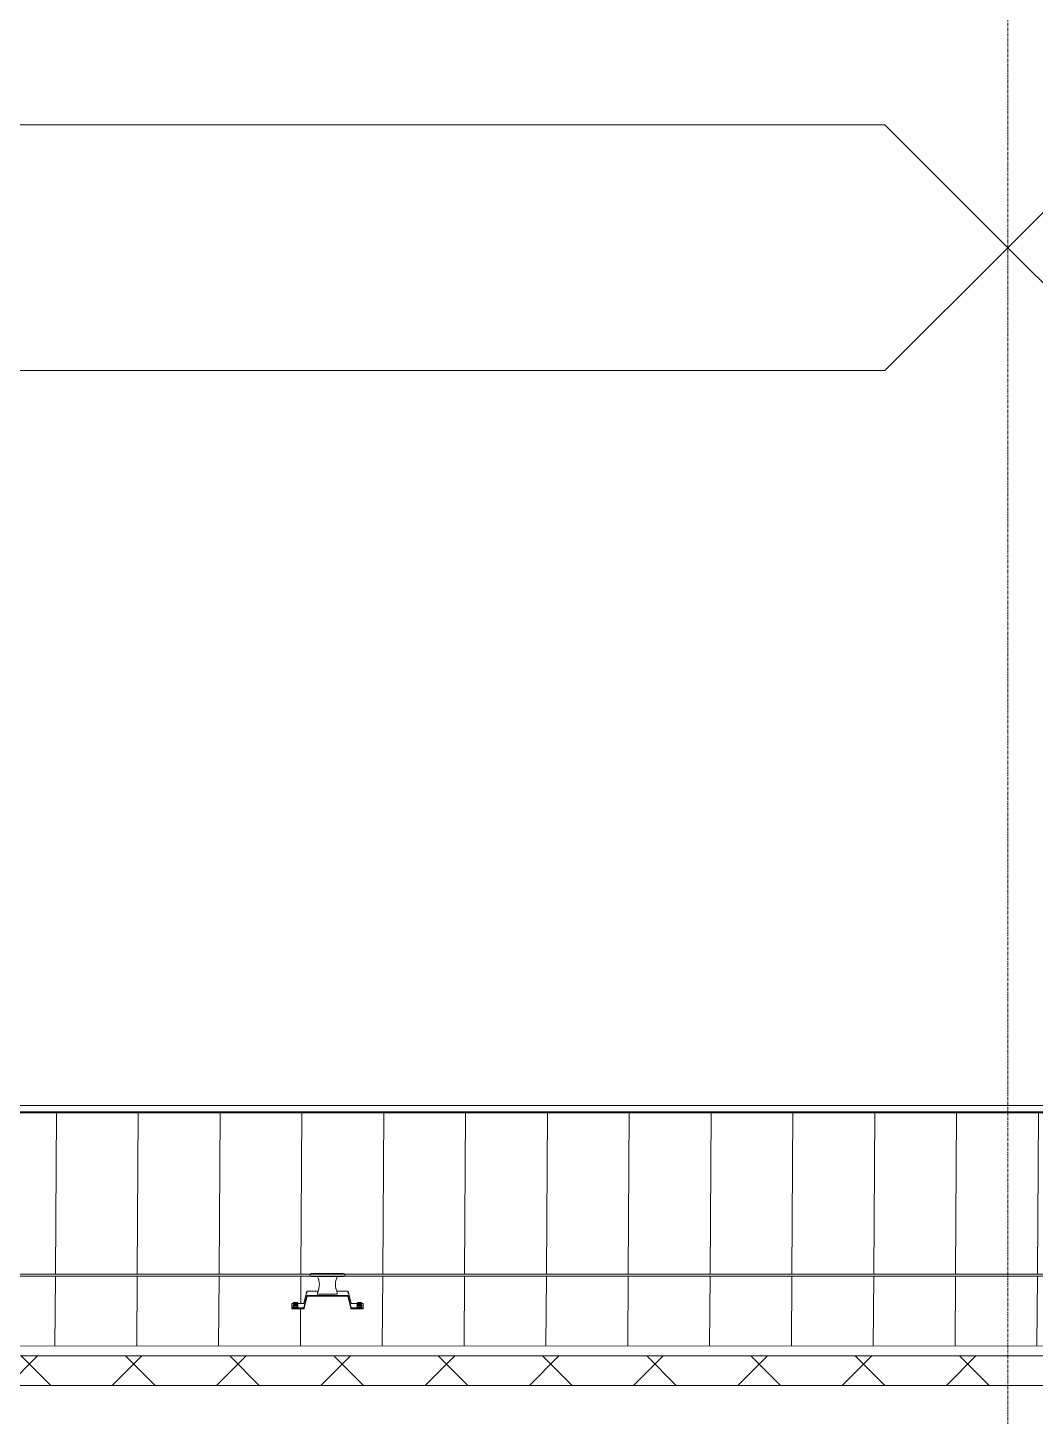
# Model space of a CAD drawing. Header units: millimetres. Extents: x 900982 to 1200730, y -305 to 27743.
# Drawn here: x 956736 to 960836, y 16446 to 22095 of the extents above; entities that cross this region are included whole.
import ezdxf

# ---------------------------------------------------------------- set-up
doc = ezdxf.new("R2010")
doc.units = ezdxf.units.MM
doc.linetypes.add('Grid Line', pattern=[21, 12, -3, 3, -3])
for name, color, linetype, lineweight in [('A-DETL-GENF', 92, 'Continuous', 5), ('A-ROOF', 132, 'Continuous', 5), ('A-ROOF-PATT', 132, 'Continuous', 15), ('Q-SPCQ', 91, 'Continuous', 5), ('S-GRID', 1, 'Continuous', 5)]:
    doc.layers.add(name, color=color, linetype=linetype, lineweight=lineweight)

# ---------------------------------------------------------------- blocks, each defined once
blk = doc.blocks.new('Static Line_Sayfa_Metal Deck_Pan Mount - Up to 15 _ pitch - Max 2 Users-1845519-SECTION - GRIDS 2A')
at = {"layer": 'Q-SPCQ'}
for p, q in [((1010152.4, 17024.9), (917357.6, 17024.9)), ((917357.6, 17016.9), (1010152.4, 17016.9)), ((957889.7, 17027.2), (957885.4, 17026.2)), ((957885.4, 17015.7), (957889.7, 17014.7)), ((958018.8, 17027.4), (957892, 17027.4)), ((957892, 17014.4), (958018.8, 17014.4)), ((957915.4, 17014.5), (957915.4, 17016.4)), ((957915.4, 17013.3), (957915.4, 17014.5)), ((957995.4, 17014.5), (957915.4, 17014.5)), ((957915.4, 17013.6), (957915.4, 17013.3)), ((957995.4, 17016.4), (957995.4, 17014.5)), ((957995.4, 17014.5), (957995.4, 17013.3)), ((957995.4, 17013.3), (957995.4, 17013.6)), ((958025.4, 17026.2), (958021.1, 17027.2)), ((958021.1, 17014.7), (958025.4, 17015.7)), ((957859.2, 16905.9), (957871.7, 16954.2)), ((957872.6, 16949.8), (957871.6, 16946)), ((957872.6, 16954.9), (957917.1, 16954.9)), ((957915.4, 16951.6), (957915.4, 16951.8)), ((957915.4, 16951.8), (957915.4, 16949.8)), ((957915.4, 16949.6), (957915.4, 16951.6)), ((957993.7, 16954.9), (958038.4, 16954.9)), ((957995.4, 16949.8), (957995.4, 16951.8)), ((957995.4, 16951.8), (957995.4, 16951.6)), ((957995.4, 16951.6), (957995.4, 16949.6)), ((958039.3, 16946.4), (958038.4, 16950.1)), ((958039.4, 16954.2), (958051.9, 16905.9)), ((957810.4, 16888.6), (957810.5, 16904.3)), ((957820.8, 16897.5), (957816.3, 16896.9)), ((957816.4, 16894.2), (957816.4, 16892.9)), ((957816.4, 16890.3), (957816.4, 16888.9)), ((957816.5, 16905.2), (957816.5, 16903.9)), ((957816.5, 16901.2), (957816.5, 16899.9)), ((957825.5, 16902.3), (957820.6, 16902.1)), ((957820.6, 16902.1), (957820.6, 16901.6)), ((957820.6, 16902.1), (957820.6, 16897.5)), ((957820.6, 16901.6), (957825.5, 16901.3)), ((957820.6, 16901.6), (957820.6, 16897)), ((957820.6, 16896.7), (957825.5, 16896.9)), ((957825.5, 16895.9), (957820.6, 16896.2)), ((957825.5, 16905.1), (957831.5, 16905.1)), ((957830.3, 16902.1), (957825.5, 16902.3)), ((957825.5, 16902.3), (957825.5, 16897.7)), ((957825.5, 16901.3), (957830.3, 16901.6)), ((957825.5, 16896.8), (957825.5, 16901.3)), ((957825.5, 16896.9), (957830.3, 16896.7)), ((957830.3, 16896.2), (957825.5, 16895.9)), ((957834.6, 16896.9), (957830.1, 16897.5)), ((957830.3, 16901.6), (957830.3, 16902.1)), ((957830.3, 16902.1), (957830.3, 16897.5)), ((957830.3, 16901.6), (957830.3, 16897)), ((957833.3, 16905.1), (957858.2, 16905.1)), ((957834.4, 16892.9), (957834.4, 16894.2)), ((957834.4, 16888.9), (957834.4, 16890.3)), ((957834.5, 16903.9), (957834.5, 16905.2)), ((957834.5, 16899.9), (957834.5, 16901.2)), ((957871.5, 16936.8), (957859.1, 16888.4)), ((957860.6, 16886.5), (957873.1, 16934.8)), ((958038.3, 16937.5), (957872.5, 16937.5)), ((957874.1, 16935.5), (958036.8, 16935.5)), ((957915.4, 16943.2), (957995.4, 16943.2)), ((958037.7, 16934.8), (958050.2, 16886.5)), ((958051.8, 16888.4), (958039.3, 16936.8)), ((958052.8, 16905.1), (958077.7, 16905.1)), ((958080.8, 16897.5), (958076.3, 16896.9)), ((958076.4, 16894.2), (958076.4, 16892.9)), ((958076.4, 16890.3), (958076.4, 16888.9)), ((958076.5, 16905.2), (958076.5, 16903.9)), ((958076.5, 16901.2), (958076.5, 16899.9)), ((958079.6, 16905.1), (958085.5, 16905.1)), ((958085.5, 16902.3), (958080.6, 16902.1)), ((958080.6, 16902.1), (958080.6, 16901.6)), ((958080.6, 16902.1), (958080.6, 16897.5)), ((958080.6, 16901.6), (958085.5, 16901.3)), ((958080.6, 16901.6), (958080.6, 16897)), ((958085.5, 16896.9), (958080.6, 16896.7)), ((958090.3, 16902.1), (958085.5, 16902.3)), ((958085.5, 16902.3), (958085.5, 16897.7)), ((958085.5, 16901.3), (958090.3, 16901.6)), ((958085.5, 16896.8), (958085.5, 16901.3)), ((958090.3, 16896.7), (958085.5, 16896.9)), ((958085.5, 16895.9), (958090.3, 16896.2)), ((958094.6, 16896.9), (958090.1, 16897.5)), ((958090.3, 16901.6), (958090.3, 16902.1)), ((958090.3, 16902.1), (958090.3, 16897.5)), ((958090.3, 16901.6), (958090.3, 16897)), ((958094.4, 16892.9), (958094.4, 16894.2)), ((958094.4, 16888.9), (958094.4, 16890.3)), ((958094.5, 16903.9), (958094.5, 16905.2)), ((958094.5, 16899.9), (958094.5, 16901.2)), ((958100.4, 16888.6), (958100.5, 16904.3)), ((958100.5, 16903.1), (958100.5, 16900.1)), ((957810.4, 16888.6), (957810.4, 16886.6)), ((957810.4, 16885.7), (957810.4, 16888.6)), ((957860.4, 16885.7), (957810.4, 16885.7)), ((957810.4, 16885.7), (957810.4, 16882.7)), ((957810.4, 16882.7), (957860.4, 16882.7)), ((957858.1, 16887.7), (957820.4, 16887.7)), ((957820.4, 16885.7), (957859.6, 16885.7)), ((957860.4, 16882.7), (957860.4, 16885.7)), ((958050.4, 16885.7), (958050.4, 16882.7)), ((958100.4, 16885.7), (958050.4, 16885.7)), ((958050.4, 16882.7), (958100.4, 16882.7)), ((958051.2, 16885.7), (958090.4, 16885.7)), ((958090.4, 16887.7), (958052.7, 16887.7)), ((958100.4, 16885.7), (958100.4, 16888.6)), ((958100.4, 16882.7), (958100.4, 16885.7))]:
    blk.add_line(p, q, dxfattribs=at)
at = {"layer": 'Q-SPCQ', "flags": 128}
for points in [[(957889.7, 17027.2), (957890.1, 17027.3), (957890.5, 17027.3), (957890.9, 17027.4), (957891.3, 17027.4), (957891.7, 17027.4), (957892, 17027.4)], [(957892, 17014.4), (957891.6, 17014.4), (957891.2, 17014.5), (957890.8, 17014.5), (957890.4, 17014.6), (957890, 17014.6), (957889.7, 17014.7)], [(958018.8, 17027.4), (958019.2, 17027.4), (958019.6, 17027.4), (958020, 17027.4), (958020.4, 17027.3), (958020.8, 17027.2), (958021.1, 17027.2)], [(958021.1, 17014.7), (958020.8, 17014.6), (958020.4, 17014.6), (958020, 17014.5), (958019.6, 17014.5), (958019.2, 17014.4), (958018.8, 17014.4)], [(957816.4, 16894.2), (957816.8, 16895.9), (957817.5, 16897), (957818.1, 16897.5), (957818.6, 16897.8), (957819, 16898), (957819.2, 16898.1), (957819.5, 16898.2), (957819.7, 16898.2), (957819.9, 16898.3), (957820, 16898.3), (957820.2, 16898.4), (957820.4, 16898.4), (957820.5, 16898.4), (957820.7, 16898.4), (957820.8, 16898.5), (957821, 16898.5), (957821.1, 16898.5), (957821.3, 16898.5), (957821.5, 16898.5), (957821.6, 16898.5), (957821.8, 16898.6), (957822, 16898.6), (957822.2, 16898.6), (957822.3, 16898.6), (957822.5, 16898.6), (957822.7, 16898.6), (957822.9, 16898.6), (957823.1, 16898.6), (957823.3, 16898.6), (957823.5, 16898.6), (957823.7, 16898.7), (957823.9, 16898.7), (957824.1, 16898.7), (957824.3, 16898.7), (957824.5, 16898.7), (957824.7, 16898.7), (957825, 16898.7), (957825.2, 16898.7), (957825.4, 16898.7), (957825.4, 16898.7)], [(957816.4, 16890.3), (957816.8, 16891.9), (957817.5, 16893), (957818.1, 16893.6), (957818.6, 16893.8), (957818.9, 16894), (957819.2, 16894.1), (957819.5, 16894.2), (957819.7, 16894.3), (957819.8, 16894.3), (957820, 16894.3), (957820.2, 16894.4), (957820.3, 16894.4), (957820.5, 16894.4), (957820.6, 16894.5), (957820.8, 16894.5), (957820.9, 16894.5), (957821.1, 16894.5), (957821.3, 16894.5), (957821.4, 16894.5), (957821.6, 16894.6), (957821.8, 16894.6), (957821.9, 16894.6), (957822.1, 16894.6), (957822.3, 16894.6), (957822.5, 16894.6), (957822.7, 16894.6), (957822.9, 16894.6), (957823.1, 16894.6), (957823.3, 16894.7), (957823.5, 16894.7), (957823.7, 16894.7), (957823.9, 16894.7), (957824.1, 16894.7), (957824.3, 16894.7), (957824.5, 16894.7), (957824.7, 16894.7), (957824.9, 16894.7), (957825.1, 16894.7), (957825.4, 16894.7), (957825.4, 16894.7)], [(957816.5, 16905.2), (957816.9, 16906.9), (957817.6, 16907.9), (957818.2, 16908.5), (957818.7, 16908.8), (957819, 16909), (957819.3, 16909.1), (957819.6, 16909.2), (957819.8, 16909.2), (957819.9, 16909.3), (957820.1, 16909.3), (957820.3, 16909.3), (957820.4, 16909.3), (957820.6, 16909.4), (957820.7, 16909.4), (957820.9, 16909.4), (957821, 16909.4), (957821.2, 16909.5), (957821.4, 16909.5), (957821.5, 16909.5), (957821.7, 16909.5), (957821.9, 16909.5), (957822, 16909.5), (957822.2, 16909.5), (957822.4, 16909.6), (957822.6, 16909.6), (957822.8, 16909.6), (957823, 16909.6), (957823.2, 16909.6), (957823.4, 16909.6), (957823.6, 16909.6), (957823.8, 16909.6), (957824, 16909.6), (957824.2, 16909.6), (957824.4, 16909.6), (957824.6, 16909.6), (957824.8, 16909.6), (957825, 16909.6), (957825.2, 16909.6), (957825.5, 16909.6), (957825.5, 16909.6)], [(957816.5, 16901.2), (957816.9, 16902.9), (957817.6, 16904), (957818.2, 16904.5), (957818.7, 16904.8), (957819, 16905), (957819.3, 16905.1), (957819.5, 16905.2), (957819.7, 16905.2), (957819.9, 16905.3), (957820.1, 16905.3), (957820.2, 16905.3), (957820.4, 16905.4), (957820.6, 16905.4), (957820.7, 16905.4), (957820.9, 16905.4), (957821, 16905.4), (957821.2, 16905.5), (957821.3, 16905.5), (957821.5, 16905.5), (957821.7, 16905.5), (957821.8, 16905.5), (957822, 16905.5), (957822.2, 16905.6), (957822.4, 16905.6), (957822.6, 16905.6), (957822.8, 16905.6), (957822.9, 16905.6), (957823.1, 16905.6), (957823.3, 16905.6), (957823.5, 16905.6), (957823.7, 16905.6), (957824, 16905.6), (957824.2, 16905.6), (957824.4, 16905.6), (957824.6, 16905.6), (957824.8, 16905.6), (957825, 16905.7), (957825.2, 16905.7), (957825.4, 16905.7), (957825.5, 16905.7)], [(957834.4, 16894.2), (957834.1, 16895.9), (957833.4, 16897), (957832.7, 16897.5), (957832.3, 16897.8), (957831.9, 16898), (957831.6, 16898.1), (957831.4, 16898.2), (957831.2, 16898.2), (957831, 16898.3), (957830.9, 16898.3), (957830.7, 16898.4), (957830.5, 16898.4), (957830.4, 16898.4), (957830.2, 16898.4), (957830.1, 16898.5), (957829.9, 16898.5), (957829.8, 16898.5), (957829.6, 16898.5), (957829.4, 16898.5), (957829.3, 16898.5), (957829.1, 16898.6), (957828.9, 16898.6), (957828.7, 16898.6), (957828.6, 16898.6), (957828.4, 16898.6), (957828.2, 16898.6), (957828, 16898.6), (957827.8, 16898.6), (957827.6, 16898.6), (957827.4, 16898.6), (957827.2, 16898.7), (957827, 16898.7), (957826.8, 16898.7), (957826.6, 16898.7), (957826.4, 16898.7), (957826.1, 16898.7), (957825.9, 16898.7), (957825.7, 16898.7), (957825.5, 16898.7), (957825.4, 16898.7)], [(957834.4, 16890.3), (957834, 16891.9), (957833.3, 16893), (957832.7, 16893.6), (957832.3, 16893.8), (957831.9, 16894), (957831.6, 16894.1), (957831.4, 16894.2), (957831.2, 16894.3), (957831, 16894.3), (957830.8, 16894.3), (957830.7, 16894.4), (957830.5, 16894.4), (957830.4, 16894.4), (957830.2, 16894.5), (957830, 16894.5), (957829.9, 16894.5), (957829.7, 16894.5), (957829.6, 16894.5), (957829.4, 16894.5), (957829.2, 16894.6), (957829.1, 16894.6), (957828.9, 16894.6), (957828.7, 16894.6), (957828.5, 16894.6), (957828.3, 16894.6), (957828.2, 16894.6), (957828, 16894.6), (957827.8, 16894.6), (957827.6, 16894.7), (957827.4, 16894.7), (957827.2, 16894.7), (957827, 16894.7), (957826.7, 16894.7), (957826.5, 16894.7), (957826.3, 16894.7), (957826.1, 16894.7), (957825.9, 16894.7), (957825.7, 16894.7), (957825.5, 16894.7), (957825.4, 16894.7)], [(957834.5, 16905.2), (957834.1, 16906.9), (957833.4, 16907.9), (957832.8, 16908.5), (957832.3, 16908.8), (957832, 16909), (957831.7, 16909.1), (957831.5, 16909.2), (957831.3, 16909.2), (957831.1, 16909.3), (957830.9, 16909.3), (957830.8, 16909.3), (957830.6, 16909.3), (957830.4, 16909.4), (957830.3, 16909.4), (957830.1, 16909.4), (957830, 16909.4), (957829.8, 16909.5), (957829.7, 16909.5), (957829.5, 16909.5), (957829.3, 16909.5), (957829.2, 16909.5), (957829, 16909.5), (957828.8, 16909.5), (957828.6, 16909.6), (957828.4, 16909.6), (957828.2, 16909.6), (957828.1, 16909.6), (957827.9, 16909.6), (957827.7, 16909.6), (957827.5, 16909.6), (957827.3, 16909.6), (957827, 16909.6), (957826.8, 16909.6), (957826.6, 16909.6), (957826.4, 16909.6), (957826.2, 16909.6), (957826, 16909.6), (957825.8, 16909.6), (957825.6, 16909.6), (957825.5, 16909.6)], [(957834.5, 16901.2), (957834.1, 16902.9), (957833.4, 16904), (957832.8, 16904.5), (957832.3, 16904.8), (957832, 16905), (957831.7, 16905.1), (957831.4, 16905.2), (957831.2, 16905.2), (957831.1, 16905.3), (957830.9, 16905.3), (957830.7, 16905.3), (957830.6, 16905.4), (957830.4, 16905.4), (957830.3, 16905.4), (957830.1, 16905.4), (957830, 16905.4), (957829.8, 16905.5), (957829.6, 16905.5), (957829.5, 16905.5), (957829.3, 16905.5), (957829.1, 16905.5), (957829, 16905.5), (957828.8, 16905.6), (957828.6, 16905.6), (957828.4, 16905.6), (957828.2, 16905.6), (957828, 16905.6), (957827.8, 16905.6), (957827.6, 16905.6), (957827.4, 16905.6), (957827.2, 16905.6), (957827, 16905.6), (957826.8, 16905.6), (957826.6, 16905.6), (957826.4, 16905.6), (957826.2, 16905.6), (957826, 16905.7), (957825.8, 16905.7), (957825.5, 16905.7), (957825.5, 16905.7)], [(958076.4, 16894.2), (958076.8, 16895.9), (958077.5, 16897), (958078.1, 16897.5), (958078.6, 16897.8), (958079, 16898), (958079.2, 16898.1), (958079.5, 16898.2), (958079.7, 16898.2), (958079.9, 16898.3), (958080, 16898.3), (958080.2, 16898.4), (958080.4, 16898.4), (958080.5, 16898.4), (958080.7, 16898.4), (958080.8, 16898.5), (958081, 16898.5), (958081.1, 16898.5), (958081.3, 16898.5), (958081.5, 16898.5), (958081.6, 16898.5), (958081.8, 16898.6), (958082, 16898.6), (958082.2, 16898.6), (958082.3, 16898.6), (958082.5, 16898.6), (958082.7, 16898.6), (958082.9, 16898.6), (958083.1, 16898.6), (958083.3, 16898.6), (958083.5, 16898.6), (958083.7, 16898.7), (958083.9, 16898.7), (958084.1, 16898.7), (958084.3, 16898.7), (958084.5, 16898.7), (958084.7, 16898.7), (958085, 16898.7), (958085.2, 16898.7), (958085.4, 16898.7), (958085.4, 16898.7)], [(958076.4, 16890.3), (958076.8, 16891.9), (958077.5, 16893), (958078.1, 16893.6), (958078.6, 16893.8), (958078.9, 16894), (958079.2, 16894.1), (958079.5, 16894.2), (958079.7, 16894.3), (958079.8, 16894.3), (958080, 16894.3), (958080.2, 16894.4), (958080.3, 16894.4), (958080.5, 16894.4), (958080.6, 16894.5), (958080.8, 16894.5), (958080.9, 16894.5), (958081.1, 16894.5), (958081.3, 16894.5), (958081.4, 16894.5), (958081.6, 16894.6), (958081.8, 16894.6), (958081.9, 16894.6), (958082.1, 16894.6), (958082.3, 16894.6), (958082.5, 16894.6), (958082.7, 16894.6), (958082.9, 16894.6), (958083.1, 16894.6), (958083.3, 16894.7), (958083.5, 16894.7), (958083.7, 16894.7), (958083.9, 16894.7), (958084.1, 16894.7), (958084.3, 16894.7), (958084.5, 16894.7), (958084.7, 16894.7), (958084.9, 16894.7), (958085.1, 16894.7), (958085.4, 16894.7), (958085.4, 16894.7)], [(958076.5, 16905.2), (958076.9, 16906.9), (958077.6, 16907.9), (958078.2, 16908.5), (958078.7, 16908.8), (958079, 16909), (958079.3, 16909.1), (958079.6, 16909.2), (958079.8, 16909.2), (958079.9, 16909.3), (958080.1, 16909.3), (958080.3, 16909.3), (958080.4, 16909.3), (958080.6, 16909.4), (958080.7, 16909.4), (958080.9, 16909.4), (958081, 16909.4), (958081.2, 16909.5), (958081.4, 16909.5), (958081.5, 16909.5), (958081.7, 16909.5), (958081.9, 16909.5), (958082, 16909.5), (958082.2, 16909.5), (958082.4, 16909.6), (958082.6, 16909.6), (958082.8, 16909.6), (958083, 16909.6), (958083.2, 16909.6), (958083.4, 16909.6), (958083.6, 16909.6), (958083.8, 16909.6), (958084, 16909.6), (958084.2, 16909.6), (958084.4, 16909.6), (958084.6, 16909.6), (958084.8, 16909.6), (958085, 16909.6), (958085.2, 16909.6), (958085.5, 16909.6), (958085.5, 16909.6)], [(958076.5, 16901.2), (958076.9, 16902.9), (958077.6, 16904), (958078.2, 16904.5), (958078.7, 16904.8), (958079, 16905), (958079.3, 16905.1), (958079.5, 16905.2), (958079.7, 16905.2), (958079.9, 16905.3), (958080.1, 16905.3), (958080.2, 16905.3), (958080.4, 16905.4), (958080.6, 16905.4), (958080.7, 16905.4), (958080.9, 16905.4), (958081, 16905.4), (958081.2, 16905.5), (958081.3, 16905.5), (958081.5, 16905.5), (958081.7, 16905.5), (958081.8, 16905.5), (958082, 16905.5), (958082.2, 16905.6), (958082.4, 16905.6), (958082.6, 16905.6), (958082.8, 16905.6), (958082.9, 16905.6), (958083.1, 16905.6), (958083.3, 16905.6), (958083.5, 16905.6), (958083.7, 16905.6), (958084, 16905.6), (958084.2, 16905.6), (958084.4, 16905.6), (958084.6, 16905.6), (958084.8, 16905.6), (958085, 16905.7), (958085.2, 16905.7), (958085.4, 16905.7), (958085.5, 16905.7)], [(958094.4, 16894.2), (958094.1, 16895.9), (958093.4, 16897), (958092.7, 16897.5), (958092.3, 16897.8), (958091.9, 16898), (958091.6, 16898.1), (958091.4, 16898.2), (958091.2, 16898.2), (958091, 16898.3), (958090.9, 16898.3), (958090.7, 16898.4), (958090.5, 16898.4), (958090.4, 16898.4), (958090.2, 16898.4), (958090.1, 16898.5), (958089.9, 16898.5), (958089.8, 16898.5), (958089.6, 16898.5), (958089.4, 16898.5), (958089.3, 16898.5), (958089.1, 16898.6), (958088.9, 16898.6), (958088.7, 16898.6), (958088.6, 16898.6), (958088.4, 16898.6), (958088.2, 16898.6), (958088, 16898.6), (958087.8, 16898.6), (958087.6, 16898.6), (958087.4, 16898.6), (958087.2, 16898.7), (958087, 16898.7), (958086.8, 16898.7), (958086.6, 16898.7), (958086.4, 16898.7), (958086.1, 16898.7), (958085.9, 16898.7), (958085.7, 16898.7), (958085.5, 16898.7), (958085.4, 16898.7)], [(958094.4, 16890.3), (958094, 16891.9), (958093.3, 16893), (958092.7, 16893.6), (958092.3, 16893.8), (958091.9, 16894), (958091.6, 16894.1), (958091.4, 16894.2), (958091.2, 16894.3), (958091, 16894.3), (958090.8, 16894.3), (958090.7, 16894.4), (958090.5, 16894.4), (958090.4, 16894.4), (958090.2, 16894.5), (958090, 16894.5), (958089.9, 16894.5), (958089.7, 16894.5), (958089.6, 16894.5), (958089.4, 16894.5), (958089.2, 16894.6), (958089.1, 16894.6), (958088.9, 16894.6), (958088.7, 16894.6), (958088.5, 16894.6), (958088.3, 16894.6), (958088.2, 16894.6), (958088, 16894.6), (958087.8, 16894.6), (958087.6, 16894.7), (958087.4, 16894.7), (958087.2, 16894.7), (958087, 16894.7), (958086.7, 16894.7), (958086.5, 16894.7), (958086.3, 16894.7), (958086.1, 16894.7), (958085.9, 16894.7), (958085.7, 16894.7), (958085.5, 16894.7), (958085.4, 16894.7)], [(958094.5, 16905.2), (958094.1, 16906.9), (958093.4, 16907.9), (958092.8, 16908.5), (958092.3, 16908.8), (958092, 16909), (958091.7, 16909.1), (958091.5, 16909.2), (958091.3, 16909.2), (958091.1, 16909.3), (958090.9, 16909.3), (958090.8, 16909.3), (958090.6, 16909.3), (958090.4, 16909.4), (958090.3, 16909.4), (958090.1, 16909.4), (958090, 16909.4), (958089.8, 16909.5), (958089.7, 16909.5), (958089.5, 16909.5), (958089.3, 16909.5), (958089.2, 16909.5), (958089, 16909.5), (958088.8, 16909.5), (958088.6, 16909.6), (958088.4, 16909.6), (958088.2, 16909.6), (958088.1, 16909.6), (958087.9, 16909.6), (958087.7, 16909.6), (958087.5, 16909.6), (958087.3, 16909.6), (958087, 16909.6), (958086.8, 16909.6), (958086.6, 16909.6), (958086.4, 16909.6), (958086.2, 16909.6), (958086, 16909.6), (958085.8, 16909.6), (958085.6, 16909.6), (958085.5, 16909.6)], [(958094.5, 16901.2), (958094.1, 16902.9), (958093.4, 16904), (958092.8, 16904.5), (958092.3, 16904.8), (958092, 16905), (958091.7, 16905.1), (958091.4, 16905.2), (958091.2, 16905.2), (958091.1, 16905.3), (958090.9, 16905.3), (958090.7, 16905.3), (958090.6, 16905.4), (958090.4, 16905.4), (958090.3, 16905.4), (958090.1, 16905.4), (958090, 16905.4), (958089.8, 16905.5), (958089.6, 16905.5), (958089.5, 16905.5), (958089.3, 16905.5), (958089.1, 16905.5), (958089, 16905.5), (958088.8, 16905.6), (958088.6, 16905.6), (958088.4, 16905.6), (958088.2, 16905.6), (958088, 16905.6), (958087.8, 16905.6), (958087.6, 16905.6), (958087.4, 16905.6), (958087.2, 16905.6), (958087, 16905.6), (958086.8, 16905.6), (958086.6, 16905.6), (958086.4, 16905.6), (958086.2, 16905.6), (958086, 16905.7), (958085.8, 16905.7), (958085.5, 16905.7), (958085.5, 16905.7)]]:
    blk.add_lwpolyline(points, dxfattribs=at)
at = {"layer": 'Q-SPCQ'}
for centre, major_axis, ratio, start_param, end_param in [((957885.4, 17020.9), (0, 5.22), 0.000553, 0.087266, 1.134464), ((957885.4, 17020.9), (0, 5.22), 0.000553, 1.238237, 3.141462), ((957885.4, 17020.9), (0, 5.22), 0.000553, 3.141593, 3.228859), ((957852.7, 16982.7), (-70, 0.4), 0.996195, 3.429686, 3.60672), ((957852.7, 16982.5), (-70, 0.4), 0.996195, 2.689154, 3.60672), ((958058.2, 16982.5), (-70, 0.4), 0.996195, 5.830747, 6.748313), ((958058.2, 16982.7), (-70, 0.4), 0.996195, 5.830747, 6.009742), ((958025.4, 17020.9), (0, 5.22), 0.000553, 0.087266, 1.134464), ((958025.4, 17020.9), (0, 5.22), 0.000553, 1.238237, 3.141593), ((958025.4, 17020.9), (0, 5.22), 0.000553, 3.141723, 3.228859), ((957872.6, 16953.9), (-1, 0.006), 0.996195, 4.938506, 6.037371), ((957852.7, 16982.7), (-70, 0.4), 0.996195, 2.689154, 2.918546), ((957915.4, 16950.2), (0, 7), 0.000553, 1.658063, 3.228859), ((958058.2, 16982.7), (-70, 0.4), 0.996195, 0.235736, 0.465127), ((957995.4, 16950.2), (0, 7), 0.000553, 1.658063, 3.228859), ((958038.4, 16953.9), (-1, 0.006), 0.996195, 3.400097, 4.718734), ((957820.5, 16904.3), (10, 0), 0.087156, 2.09384, 3.141038), ((957825.5, 16896.4), (11, 0), 0.087156, 1.570241, 3.664636), ((957825.4, 16888.9), (9, 0), 0.087156, 1.915454, 4.711834), ((957825.5, 16899.9), (9, 0), 0.087156, 1.915454, 4.711834), ((957825.4, 16892.9), (9, 0), 0.087156, 1.570241, 3.664636), ((957825.5, 16903.9), (9, 0), 0.087156, 1.915454, 3.664636), ((957825.4, 16892.9), (9, 0), 0.087156, 5.759031, 7.853427), ((957825.4, 16888.9), (9, 0), 0.087156, 4.711834, 7.509336), ((957825.5, 16903.9), (9, 0), 0.087156, 5.759031, 7.853427), ((957825.5, 16903.9), (9, 0), 0.087156, 4.711834, 5.576632), ((957825.5, 16899.9), (9, 0), 0.087156, 4.711834, 7.853427), ((957825.5, 16896.4), (11, 0), 0.087156, 5.759031, 7.853427), ((957858.2, 16906.1), (-1, 0.006), 0.996195, 1.577141, 2.895778), ((957872.5, 16936.5), (-1, 0.006), 0.996195, 4.718734, 6.03737), ((957874.1, 16934.5), (-1, 0.006), 0.996195, 4.718734, 6.03737), ((958036.8, 16934.5), (-1, 0.006), 0.996195, 3.400097, 4.718734), ((958038.3, 16936.5), (-1, 0.006), 0.996195, 3.400097, 4.498961), ((958052.8, 16906.1), (-1, 0.006), 0.996195, 0.258504, 1.577141), ((958085.5, 16896.4), (11, 0), 0.087156, 1.570241, 3.664636), ((958085.4, 16888.9), (9, 0), 0.087156, 1.915454, 4.711834), ((958085.5, 16903.9), (9, 0), 0.087156, 1.571576, 3.664636), ((958085.5, 16899.9), (9, 0), 0.087156, 1.570241, 4.711834), ((958085.4, 16892.9), (9, 0), 0.087156, 1.915454, 3.664636), ((958085.5, 16903.9), (9, 0), 0.087156, 3.838502, 4.711834), ((958085.4, 16892.9), (9, 0), 0.087156, 5.759031, 7.853427), ((958085.4, 16892.9), (9, 0), 0.087156, 4.711834, 5.576632), ((958085.4, 16888.9), (9, 0), 0.087156, 4.711834, 7.853427), ((958085.5, 16903.9), (9, 0), 0.087156, 4.711834, 5.576632), ((958085.5, 16899.9), (9, 0), 0.087156, 4.711834, 7.853427), ((958085.5, 16896.4), (11, 0), 0.087156, 5.759031, 7.853427), ((958085.5, 16903.9), (9, 0), 0.087156, 5.759031, 7.509336), ((958090.5, 16904.3), (10, 0), 0.087156, 0, 1.046642), ((957820.4, 16888.6), (10, 0), 0.087156, 3.141593, 4.711834), ((957820.4, 16886.6), (10, 0), 0.087156, 3.141593, 4.450035), ((957858.1, 16888.7), (-1, 0.006), 0.996195, 1.577141, 2.895778), ((957859.6, 16886.7), (-1, 0.006), 0.996195, 1.577141, 2.895778), ((958051.2, 16886.7), (-1, 0.006), 0.996195, 0.258504, 1.577141), ((958052.7, 16888.7), (-1, 0.006), 0.996195, 0.258504, 1.577141), ((958090.4, 16888.6), (10, 0), 0.087156, 4.711834, 6.28263), ((958090.4, 16886.6), (10, 0), 0.087156, 4.711834, 6.28263)]:
    blk.add_ellipse(centre, major_axis=major_axis, ratio=ratio, start_param=start_param, end_param=end_param, dxfattribs=at)
for points in [[(957825.5, 16897.7), (957824.7, 16897.8), (957823, 16897.8), (957821.4, 16897.6), (957820.6, 16897.5)], [(957820.6, 16897.5), (957820.6, 16897.5), (957820.6, 16897.4), (957820.6, 16897.2), (957820.6, 16897)], [(957820.6, 16897), (957821.4, 16897.1), (957823, 16897.1), (957824.7, 16896.9), (957825.5, 16896.8)], [(957830.3, 16897.5), (957829.5, 16897.6), (957827.9, 16897.8), (957826.3, 16897.8), (957825.5, 16897.7)], [(957825.5, 16896.8), (957826.3, 16896.9), (957827.9, 16897.1), (957829.5, 16897.1), (957830.3, 16897)], [(957830.3, 16897), (957830.3, 16897.2), (957830.3, 16897.4), (957830.3, 16897.5), (957830.3, 16897.5)], [(958080.6, 16897.5), (958081.4, 16897.6), (958083, 16897.8), (958084.7, 16897.8), (958085.5, 16897.7)], [(958080.6, 16897), (958080.6, 16897.2), (958080.6, 16897.4), (958080.6, 16897.5), (958080.6, 16897.5)], [(958085.5, 16896.8), (958084.7, 16896.9), (958083, 16897.1), (958081.4, 16897.1), (958080.6, 16897)], [(958085.5, 16897.7), (958086.3, 16897.8), (958087.9, 16897.8), (958089.5, 16897.6), (958090.3, 16897.5)], [(958090.3, 16897), (958089.5, 16897.1), (958087.9, 16897.1), (958086.3, 16896.9), (958085.5, 16896.8)], [(958090.3, 16897.5), (958090.3, 16897.5), (958090.3, 16897.4), (958090.3, 16897.2), (958090.3, 16897)]]:
    blk.add_open_spline(points, degree=3, dxfattribs=at)
blk = doc.blocks.new('Ridge Capping - Ridge Capping-1882401-SECTION - GRIDS 2A')
at = {"layer": 'A-ROOF'}
for p, q in [((910524.4, 17684.7), (1021760.8, 17684.7)), ((910524.4, 17681), (1021760.8, 17681)), ((1021760.8, 17710.8), (910524.5, 17710.9))]:
    blk.add_line(p, q, dxfattribs=at)
blk = doc.blocks.new('Dimension - Grids _2D_ - 1-200-1905052-SECTION - GRIDS 2A')
at = {"layer": 'A-DETL-GENF'}
for p, q in [((961224.1, 21700), (960724.1, 21200)), ((960724.1, 21200), (961224.1, 21700)), ((970224.1, 21700), (961224.1, 21700)), ((961224.1, 21700), (970224.1, 21700)), ((970724.1, 21200), (970224.1, 21700)), ((970724.1, 21200), (970224.1, 21700)), ((960724.1, 21200), (961224.1, 20700)), ((960724.1, 21200), (961224.1, 20700)), ((970224.1, 20700), (970724.1, 21200)), ((970724.1, 21200), (970224.1, 20700)), ((961224.1, 20700), (970224.1, 20700)), ((961224.1, 20700), (970224.1, 20700))]:
    blk.add_line(p, q, dxfattribs=at)

msp = doc.modelspace()

# ---------------------------------------------------------------- hatches: boundary and pattern name
at = {"layer": 'A-ROOF-PATT', "lineweight": 5}
h = msp.add_hatch(dxfattribs=at)
h.set_pattern_fill('FP_3', color=256, style=0, pattern_type=2)
h.set_pattern_definition([(89.638, (-19.27, 413459.42), (-332.99965, -0.00109), [])])
h.paths.add_polyline_path([(1013396.2, 17006.6), (1013396.2, 17007.8), (1013387.2, 17007.8)])
h.paths.add_polyline_path([(1013258.7, 17008.2), (1013258.7, 17006.7), (1013256, 17007.9)])
h.paths.add_polyline_path([(914851.3, 17009), (914851.3, 17010.2), (914842.3, 17010.1)])
h.paths.add_polyline_path([(914713.8, 17009.7), (914713.8, 17008.2), (914710.3, 17009.3)])
h.paths.add_polyline_path([(913942.5, 17006.1), (913942.5, 17007.4), (913932.6, 17007.3)])
h.paths.add_polyline_path([(911611.8, 17018.4), (911608.4, 17009.3), (911607.4, 17019.2), (911610.3, 17018.7)])
h.paths.add_polyline_path([(911615.8, 17016.6), (911610.4, 17009), (911613, 17017.9)])
h.paths.add_polyline_path([(911619.2, 17013.8), (911613.8, 17011.7), (911615.8, 17016.6)])
h.paths.add_polyline_path([(913561.9, 17011.2), (913561.9, 17012.3), (913564.6, 17011.4)])
h.paths.add_polyline_path([(915661.9, 17018.2), (915661.9, 17019.3), (915667.1, 17018.5)])
h.paths.add_polyline_path([(916201.2, 17020), (916211.3, 17021.1), (916206.5, 17020.3)])
h.paths.add_polyline_path([(916649.4, 17021.6), (916649.4, 17022.5), (916653, 17021.7)])
h.paths.add_polyline_path([(1012106.7, 17017.2), (1012106.7, 17018.4), (1012108.3, 17017.3)])
h.paths.add_polyline_path([(1014206.8, 17010.5), (1014206.8, 17011.6), (1014210.6, 17010.7)])
h.paths.add_polyline_path([(1014746.1, 17008.7), (1014756.2, 17009.8), (1014750, 17008.9)])
h.paths.add_polyline_path([(1015890.8, 17013.8), (1015899.7, 17005.4), (1015898.2, 17003.2), (1015903.5, 17000.6), (1015899.7, 16998.4), (1015898.2, 16996.5), (1015903.5, 16994.3), (1015908.8, 16996.5), (1015911, 17001.8), (1015910, 17015.7), (1015905.4, 17009.3), (1015903.5, 17009.3), (1015901.5, 17009), (1015899.2, 17009), (1015898.2, 17007.1), (1015894.2, 17010.7)])
h.paths.add_polyline_path([(1016226.9, 16735), (1016226.9, 16878.7), (1016096.9, 16878.7), (1016096.9, 16881.7), (1015965, 16881.7), (1015965, 16878.7), (1015936.8, 16878.7), (1015936.8, 16881.7), (1015804.9, 16881.7), (1015804.9, 16878.7), (1015674.9, 16878.7), (1015675, 16952.5), (1015886, 16953.7), (1015885.4, 16999.3), (1015821.4, 16998.6), (1015631, 16999.3), (1015403.7, 17000), (1015373, 16999.8), (1014892.4, 17001.6), (1014802.5, 17001.7), (1013948.7, 17005.5), (1013881.3, 17005.1), (1013836.3, 17004.9), (1013289.4, 17007.3), (1013287.9, 17007.9), (1013227.2, 17007.3), (1013139.8, 17007.7), (1013078.6, 17007.3), (1010221.4, 17017), (1010221.4, 17015.7), (1010191.4, 17014.5), (1010186, 16998.3), (1010184.2, 16982.5), (1010186, 16966.6), (1010191.4, 16954.9), (1010234.4, 16954.9), (1010232.7, 16935.5), (1010068.5, 16937.5), (1010068.6, 16954.9), (1010113.1, 16954.9), (1010116.8, 16966.6), (1010118.6, 16982.5), (1010116.8, 16998.3), (1010111.4, 17014.5), (1010081.4, 17015.7), (1010081.4, 17017), (1004415.3, 17015.7), (1004415.3, 17014.5), (1004391.8, 17014.5), (1004386.4, 16998.3), (1004384.6, 16982.5), (1004386.5, 16966.6), (1004391.9, 16954.9), (1004434.8, 16954.9), (1004433.2, 16935.5), (1004268.9, 16937.5), (1004269, 16954.9), (1004313.6, 16954.9), (1004317.3, 16966.6), (1004319.1, 16982.5), (1004317.3, 16998.3), (1004311.9, 17014.5), (1004281.9, 17015.7), (1004281.9, 17017), (998615.7, 17015.7), (998615.7, 17014.5), (998592.3, 17014.5), (998586.9, 16998.3), (998585.1, 16982.5), (998586.9, 16966.6), (998592.3, 16954.9), (998635.3, 16954.9), (998633.6, 16935.5), (998469.4, 16937.5), (998469.5, 16954.9), (998514, 16954.9), (998517.7, 16966.6), (998519.5, 16982.5), (998517.7, 16998.3), (998512.3, 17014.5), (998482.3, 17015.7), (998482.3, 17017), (992816.2, 17015.7), (992816.2, 17014.5), (992792.7, 17014.5), (992787.3, 16998.3), (992785.5, 16982.5), (992787.3, 16966.6), (992792.8, 16954.9), (992835.7, 16954.9), (992834.1, 16935.5), (992669.8, 16937.5), (992669.9, 16954.9), (992714.5, 16954.9), (992718.2, 16966.6), (992720, 16982.5), (992718.2, 16998.3), (992712.8, 17014.5), (992682.7, 17015.7), (992682.7, 17017), (987016.6, 17015.7), (987016.6, 17014.5), (986993.2, 17014.5), (986987.8, 16998.3), (986986, 16982.5), (986987.8, 16966.6), (986993.2, 16954.9), (987036.2, 16954.9), (987034.5, 16935.5), (986870.3, 16937.5), (986870.4, 16954.9), (986914.9, 16954.9), (986918.6, 16966.6), (986920.4, 16982.5), (986916.4, 17005), (986913.2, 17014.5), (986883.2, 17015.7), (986883.2, 17017), (981217.1, 17015.7), (981217.1, 17014.5), (981193.6, 17014.5), (981188.2, 16998.3), (981186.4, 16982.5), (981188.2, 16966.6), (981193.6, 16954.9), (981236.6, 16954.9), (981235, 16935.5), (981070.7, 16937.5), (981070.8, 16954.9), (981115.4, 16954.9), (981119.1, 16966.6), (981120.9, 16982.5), (981119.1, 16998.3), (981113.6, 17014.5), (981083.6, 17015.7), (981083.6, 17017), (975417.5, 17015.7), (975417.5, 17014.5), (975394.1, 17014.5), (975388.7, 16998.3), (975386.9, 16982.5), (975388.7, 16966.6), (975394.1, 16954.9), (975437.1, 16954.9), (975435.4, 16935.5), (975271.2, 16937.5), (975271.3, 16954.9), (975315.8, 16954.9), (975319.5, 16966.6), (975321.3, 16982.5), (975319.5, 16998.3), (975314.1, 17014.5), (975284.1, 17015.7), (975284.1, 17017), (969617.9, 17015.7), (969617.9, 17014.5), (969594.5, 17014.5), (969589.1, 16998.3), (969587.3, 16982.5), (969589.1, 16966.6), (969594.5, 16954.9), (969637.5, 16954.9), (969635.9, 16935.5), (969471.6, 16937.5), (969471.7, 16954.9), (969516.2, 16954.9), (969519.9, 16966.6), (969521.8, 16982.5), (969519.9, 16998.3), (969514.5, 17014.5), (969484.5, 17015.7), (969484.5, 17017), (963818.4, 17015.7), (963817.1, 17014.5), (963795, 17014.5), (963789.6, 16998.3), (963787.8, 16982.5), (963789.6, 16966.6), (963795, 16954.9), (963838, 16954.9), (963836.3, 16935.5), (963672.1, 16937.5), (963672.2, 16954.9), (963716.7, 16954.9), (963720.4, 16966.6), (963722.2, 16982.5), (963720.4, 16998.3), (963715, 17014.5), (963685, 17015.7), (963685, 17017), (958018.8, 17015.7), (958018.8, 17014.5), (957995.4, 17014.5), (957990, 16998.3), (957988.2, 16982.5), (957990, 16966.6), (957995.4, 16954.9), (958038.4, 16954.9), (958036.8, 16935.5), (957872.5, 16937.5), (957872.6, 16954.9), (957917.1, 16954.9), (957920.8, 16966.6), (957922.7, 16982.5), (957920.8, 16998.3), (957915.4, 17014.5), (957885.4, 17015.7), (957885.4, 17017), (952219.3, 17015.7), (952219.3, 17014.5), (952195.9, 17014.5), (952190.5, 16998.3), (952188.6, 16982.5), (952190.5, 16966.6), (952195.9, 16954.9), (952238.9, 16954.9), (952237.2, 16935.5), (952073, 16937.5), (952073.1, 16954.9), (952117.6, 16954.9), (952121.3, 16966.6), (952123.1, 16982.5), (952121.3, 16998.3), (952115.9, 17014.5), (952085.9, 17015.7), (952085.9, 17017), (946419.7, 17015.7), (946419.7, 17014.5), (946396.3, 17014.5), (946390.9, 16998.3), (946389.1, 16982.5), (946390.9, 16966.6), (946396.3, 16954.9), (946439.3, 16954.9), (946437.6, 16935.5), (946273.4, 16937.5), (946273.5, 16954.9), (946318, 16954.9), (946321.7, 16966.6), (946323.6, 16982.5), (946321.7, 16998.3), (946316.3, 17014.5), (946286.3, 17015.7), (946286.3, 17017), (940620.2, 17015.7), (940620.2, 17014.5), (940596.8, 17014.5), (940590.1, 16987.5), (940590.1, 16977.4), (940591.4, 16966.6), (940596.8, 16954.9), (940639.8, 16954.9), (940638.1, 16935.5), (940473.9, 16937.5), (940474, 16954.9), (940518.5, 16954.9), (940522.2, 16966.6), (940524, 16982.5), (940522.2, 16998.3), (940516.8, 17014.5), (940486.8, 17015.7), (940486.8, 17017), (934820.6, 17015.7), (934820.6, 17014.5), (934797.2, 17014.5), (934791.8, 16998.3), (934790, 16982.5), (934791.8, 16966.6), (934797.2, 16954.9), (934840.2, 16954.9), (934838.5, 16935.5), (934674.3, 16937.5), (934674.4, 16954.9), (934719.6, 16957), (934722.6, 16966.6), (934724.5, 16982.5), (934719.6, 17007.5), (934717.2, 17014.5), (934687.2, 17015.7), (934687.2, 17017), (929021.1, 17015.7), (929021.1, 17014.5), (928997.7, 17014.5), (928992.3, 16998.3), (928990.4, 16982.5), (928992.3, 16966.6), (928997.7, 16954.9), (929040.7, 16954.9), (929039, 16935.5), (928874.8, 16937.5), (928874.9, 16954.9), (928919.4, 16954.9), (928923.1, 16966.6), (928924.9, 16982.5), (928923.1, 16998.3), (928917.7, 17014.5), (928887.7, 17015.7), (928887.7, 17017), (923221.5, 17015.7), (923221.5, 17014.5), (923198.1, 17014.5), (923192.7, 16998.3), (923190.9, 16982.5), (923192.7, 16966.6), (923198.1, 16954.9), (923241.1, 16954.9), (923239.4, 16935.5), (923075.2, 16937.5), (923075.3, 16954.9), (923119.8, 16954.9), (923123.5, 16966.6), (923125.4, 16982.5), (923123.5, 16998.3), (923118.1, 17014.5), (923088.1, 17015.7), (923088.1, 17017), (917422, 17015.7), (917422, 17014.5), (917398.6, 17014.5), (917393.2, 16998.3), (917391.3, 16982.5), (917393.2, 16966.6), (917398.6, 16954.9), (917441.5, 16954.9), (917439.9, 16935.5), (917275.7, 16937.5), (917275.8, 16954.9), (917320.3, 16954.9), (917324, 16966.6), (917325.8, 16982.5), (917324, 16998.3), (917318.6, 17014.5), (917288.6, 17015.7), (917288.6, 17016.8), (917088.9, 17016.5), (916864.9, 17015.4), (916841.8, 17015.3), (916819.3, 17016), (916684.5, 17015.1), (916662, 17014.7), (915493.6, 17010.8), (913999.5, 17007), (913988.2, 17006.2), (913908.8, 17006.1), (913875.9, 17005.5), (913205.2, 17003.4), (912990, 17003.7), (912960.6, 17002.6), (912550.2, 17001.4), (912494, 17001.1), (912315.3, 17001.7), (912308.9, 17001.3), (912291.8, 17001.2), (912258.1, 17000.2), (911624, 16998.3), (911624, 16952.5), (911835.1, 16952.5), (911835, 16878.7), (911705, 16878.7), (911705, 16881.7), (911573.1, 16881.7), (911573.1, 16878.7), (911544.9, 16878.7), (911544.9, 16881.7), (911413, 16881.7), (911413, 16878.7), (911283, 16878.7), (911283.1, 16952.5), (911494, 16953.7), (911494, 16955.6), (911503.9, 16971.7), (911598.9, 17017.2), (911601.2, 16996.5), (911606.5, 16994.3), (911611.8, 16996.5), (911619, 16999.6), (911606.5, 17002.7), (911610.3, 17005.4), (911614.2, 17007.1), (911620.3, 17012.4), (911624.5, 17006.1), (911651.5, 17005.8), (911685.2, 17005.7), (911805.4, 17006.3), (912021, 17007.1), (912188.8, 17007.9), (916690.7, 17021.8), (916740.1, 17022.6), (916808.1, 17022.8), (916931.7, 17023.5), (917295.2, 17026.7), (917295.2, 17027.4), (917422, 17027.4), (917422, 17026.1), (923221.5, 17027.4), (923221.5, 17026.1), (928894.3, 17026.7), (928894.3, 17027.4), (929027.7, 17026.1), (929027.7, 17024.9), (934693.8, 17026.7), (934693.8, 17027.4), (934820.6, 17027.4), (934820.6, 17026.1), (940620.2, 17027.4), (940620.2, 17026.1), (946292.9, 17026.7), (946292.9, 17027.4), (946426.3, 17026.7), (946426.3, 17024.9), (952092.5, 17026.7), (952092.5, 17027.4), (952225.9, 17026.7), (952225.9, 17024.9), (957892, 17026.7), (957892, 17027.4), (958025.4, 17026.7), (958025.4, 17024.9), (963691.6, 17026.7), (963691.6, 17027.4), (963825, 17026.7), (963825, 17024.9), (969491.1, 17026.7), (969491.1, 17027.4), (969617.9, 17027.4), (969617.9, 17026.1), (975417.5, 17027.4), (975417.5, 17026.1), (987016.6, 17027.4), (987016.6, 17026.1), (992816.2, 17027.4), (992816.2, 17026.1), (998488.9, 17026.7), (998488.9, 17027.4), (998622.3, 17026.7), (998622.3, 17024.9), (1004288.4, 17026.7), (1004288.4, 17027.4), (1004421.9, 17026.1), (1004421.9, 17024.9), (1010088, 17026.7), (1010088, 17027.4), (1010214.8, 17027.4), (1010214.8, 17026.1), (1010241.3, 17023.9), (1010350.2, 17023.9), (1010565.9, 17023.3), (1010733.7, 17023), (1015094.6, 17007.8), (1015129.5, 17008.5), (1015886.5, 17006.2), (1015890.8, 17013.8), (1015899.7, 17018.7), (1015908.8, 17018.3), (1015912, 17017.5), (1016009.4, 16969.2), (1016016, 16952.5), (1016227, 16952.5), (1016226.9, 16881.7)])
h.paths.add_polyline_path([(910465.4, 16729.9), (1022093.5, 16735.3), (1022093.3, 16752.8), (1021788.1, 16757.9), (1021771.2, 16752.8), (1021760.8, 16752.8), (1021760.8, 17681), (910524.4, 17681), (910524.4, 17705), (910471.7, 16833.1)])
h.paths.add_polyline_path([(1010270.9, 16882.7), (1010246.4, 16882.7), (1010245.7, 16888.4), (1010235.2, 16936.8), (1010235.3, 16954.2), (1010248.8, 16905.1), (1010273.7, 16905.1), (1010273.4, 16907.7), (1010286.2, 16907.6), (1010289.5, 16907.3), (1010289.6, 16904.9), (1010296.5, 16902.2), (1010296.4, 16882.7)])
h.paths.add_polyline_path([(1010021.5, 16906.2), (1010021.5, 16905.1), (1010023.8, 16905.8)])
h.paths.add_polyline_path([(1010056.4, 16882.7), (1010006.4, 16882.7), (1010006.5, 16904.3), (1010013.7, 16905.1), (1010015.7, 16907.6), (1010054.2, 16904.3), (1010056.5, 16911.1), (1010067.6, 16954.2), (1010067.6, 16929.2), (1010056.4, 16885.7)])
h.paths.add_polyline_path([(992622.8, 16906.2), (992622.8, 16905.1), (992625.2, 16905.8)])
h.paths.add_polyline_path([(992657.7, 16882.7), (992607.7, 16882.7), (992607.8, 16904.3), (992615, 16905.1), (992615, 16907.7), (992655.5, 16904.3), (992657.8, 16911.1), (992669, 16954.2), (992669, 16929.2), (992657.7, 16885.7)])
h.paths.add_polyline_path([(986823.3, 16906.2), (986823.3, 16905.1), (986825.6, 16905.8)])
h.paths.add_polyline_path([(986858.2, 16882.7), (986808.2, 16882.7), (986808.3, 16904.3), (986815.4, 16905.1), (986815.5, 16907.7), (986856, 16904.3), (986858.3, 16911.1), (986869.4, 16954.2), (986869.4, 16929.2), (986858.2, 16885.7)])
h.paths.add_polyline_path([(998422.4, 16906.2), (998422.4, 16905.1), (998424.7, 16905.8)])
h.paths.add_polyline_path([(998407.3, 16882.7), (998407.4, 16904.3), (998414.5, 16905.1), (998414.6, 16907.7), (998455.1, 16904.3), (998457.4, 16911.1), (998468.5, 16954.2), (998468.5, 16929.2), (998457.3, 16882.7)])
h.paths.add_polyline_path([(998647.3, 16882.7), (998646.6, 16888.4), (998636.1, 16936.8), (998636.2, 16954.2), (998649.7, 16905.1), (998674.5, 16905.1), (998674.3, 16907.7), (998682.4, 16907.3), (998690.4, 16907.3), (998690.5, 16904.9), (998697.4, 16902.2), (998697.3, 16882.7)])
h.paths.add_polyline_path([(1004446.8, 16882.7), (1004446.1, 16888.4), (1004435.7, 16936.8), (1004435.8, 16954.2), (1004449.3, 16905.1), (1004474.1, 16905.1), (1004473.8, 16907.7), (1004481.9, 16907.3), (1004490, 16907.3), (1004490, 16904.9), (1004496.9, 16902.2), (1004496.8, 16882.7)])
h.paths.add_polyline_path([(992847.7, 16882.7), (992847, 16888.4), (992836.6, 16936.8), (992836.7, 16954.2), (992850.2, 16905.1), (992875, 16905.1), (992874.7, 16907.7), (992882.8, 16907.3), (992890.9, 16907.3), (992890.9, 16904.9), (992897.8, 16902.2), (992897.7, 16882.7)])
h.paths.add_polyline_path([(1004221.9, 16906.2), (1004221.9, 16905.1), (1004224.3, 16905.8)])
h.paths.add_polyline_path([(1004206.8, 16882.7), (1004206.9, 16904.3), (1004214.1, 16905.1), (1004214.1, 16907.7), (1004254.6, 16904.3), (1004256.9, 16911.1), (1004268.1, 16954.2), (1004268.1, 16929.2), (1004256.8, 16882.7)])
h.paths.add_polyline_path([(981023.7, 16906.2), (981023.7, 16905.1), (981026.1, 16905.8)])
h.paths.add_polyline_path([(981045.8, 16882.7), (981008.6, 16882.7), (981008.7, 16904.3), (981015.9, 16905.1), (981015.9, 16907.7), (981056.4, 16904.3), (981058.7, 16911.1), (981069.9, 16954.2), (981069.9, 16929.2), (981058.6, 16882.7)])
h.paths.add_polyline_path([(969424.6, 16906.2), (969424.6, 16905.1), (969426.9, 16905.8)])
h.paths.add_polyline_path([(969432.4, 16882.7), (969409.5, 16882.7), (969409.6, 16904.3), (969416.8, 16905.1), (969416.8, 16907.7), (969457.3, 16904.3), (969459.6, 16911.1), (969470.8, 16954.2), (969470.8, 16929.2), (969459.5, 16882.7)])
h.paths.add_polyline_path([(981298.6, 16882.7), (981248.6, 16882.7), (981247.9, 16888.4), (981237.5, 16936.8), (981237.6, 16954.2), (981251.1, 16905.1), (981275.9, 16905.1), (981275.6, 16907.7), (981283.7, 16907.3), (981291.8, 16907.3), (981291.8, 16904.9), (981298.7, 16902.2), (981298.6, 16885.7)])
h.paths.add_polyline_path([(975449.1, 16882.7), (975448.4, 16888.4), (975437.9, 16936.8), (975438, 16954.2), (975451.5, 16905.1), (975476.3, 16905.1), (975476.1, 16907.7), (975484.2, 16907.3), (975492.2, 16907.3), (975492.3, 16904.9), (975499.2, 16902.2), (975499.1, 16882.7)])
h.paths.add_polyline_path([(987048.2, 16882.7), (987047.5, 16888.4), (987037, 16936.8), (987037.1, 16954.2), (987050.6, 16905.1), (987075.4, 16905.1), (987075.2, 16907.7), (987083.3, 16907.3), (987091.3, 16907.3), (987091.4, 16904.9), (987098.3, 16902.2), (987098.2, 16882.7)])
h.paths.add_polyline_path([(975224.2, 16906.2), (975224.2, 16905.1), (975226.5, 16905.8)])
h.paths.add_polyline_path([(975209.1, 16882.7), (975209.2, 16904.3), (975216.3, 16905.1), (975216.4, 16907.7), (975256.8, 16904.3), (975259.2, 16911.1), (975270.3, 16954.2), (975270.3, 16929.2), (975259.1, 16882.7)])
h.paths.add_polyline_path([(957825.5, 16906.2), (957825.5, 16905.1), (957827.8, 16905.8)])
h.paths.add_polyline_path([(957810.4, 16882.7), (957810.5, 16904.3), (957817.7, 16905.1), (957818.9, 16907.7), (957858.2, 16904.3), (957860.5, 16911.1), (957871.7, 16954.2), (957871.7, 16929.2), (957860.4, 16882.7), (957818.9, 16882.7)])
h.paths.add_polyline_path([(963625.1, 16906.2), (963625.1, 16905.1), (963627.4, 16905.8)])
h.paths.add_polyline_path([(963660, 16882.7), (963610, 16882.7), (963610.1, 16904.3), (963617.2, 16905.1), (963617.3, 16907.7), (963657.7, 16904.3), (963660.1, 16911.1), (963671.2, 16954.2), (963671.2, 16929.2), (963660, 16885.7)])
h.paths.add_polyline_path([(969699.5, 16882.7), (969649.5, 16882.7), (969648.8, 16888.4), (969638.4, 16936.8), (969638.5, 16954.2), (969651.9, 16905.1), (969676.8, 16905.1), (969676.5, 16907.7), (969687.6, 16907.5), (969692.7, 16907.3), (969692.7, 16904.9), (969699.6, 16902.2), (969699.5, 16885.7)])
h.paths.add_polyline_path([(952026, 16906.2), (952026, 16905.1), (952028.3, 16905.8)])
h.paths.add_polyline_path([(952010.9, 16882.7), (952011, 16904.3), (952018.1, 16905.1), (952018.2, 16907.7), (952058.6, 16904.3), (952061, 16911.1), (952072.1, 16954.2), (952072.1, 16929.2), (952060.9, 16882.7)])
h.paths.add_polyline_path([(958050.4, 16882.7), (958049.7, 16888.4), (958039.3, 16936.8), (958039.4, 16954.2), (958052.8, 16905.1), (958077.7, 16905.1), (958077.4, 16907.7), (958085.5, 16907.3), (958093.6, 16907.3), (958093.6, 16904.9), (958100.5, 16902.2), (958100.4, 16882.7)])
h.paths.add_polyline_path([(963850, 16882.7), (963849.3, 16888.4), (963838.8, 16936.8), (963838.9, 16954.2), (963852.4, 16905.1), (963877.2, 16905.1), (963877, 16907.7), (963885.1, 16907.3), (963893.1, 16907.3), (963893.2, 16904.9), (963900.1, 16902.2), (963900, 16882.7)])
h.paths.add_polyline_path([(940651.8, 16882.7), (940651, 16888.4), (940640.6, 16936.8), (940640.7, 16954.2), (940654.2, 16905.1), (940679, 16905.1), (940678.8, 16907.7), (940686.9, 16907.3), (940694.9, 16907.3), (940695, 16904.9), (940701.9, 16902.2), (940701.8, 16882.7)])
h.paths.add_polyline_path([(946451.3, 16882.7), (946450.6, 16888.4), (946440.2, 16936.8), (946440.3, 16954.2), (946453.7, 16905.1), (946478.6, 16905.1), (946478.3, 16907.7), (946486.4, 16907.3), (946494.5, 16907.3), (946494.5, 16904.9), (946501.4, 16902.2), (946501.3, 16882.7), (946460.7, 16882.7)])
h.paths.add_polyline_path([(946226.4, 16906.2), (946226.4, 16905.1), (946228.7, 16905.8)])
h.paths.add_polyline_path([(946261.3, 16882.7), (946211.3, 16882.7), (946211.4, 16904.3), (946218.6, 16905.1), (946218.6, 16907.7), (946259.1, 16904.3), (946261.4, 16911.1), (946272.6, 16954.2), (946272.6, 16929.2), (946261.3, 16885.7)])
h.paths.add_polyline_path([(952300.9, 16882.7), (952250.9, 16882.7), (952250.1, 16888.4), (952239.7, 16936.8), (952239.8, 16954.2), (952253.3, 16905.1), (952278.1, 16905.1), (952277.9, 16907.7), (952286, 16907.3), (952294, 16907.3), (952294.1, 16904.9), (952301, 16902.2), (952300.9, 16885.7)])
h.paths.add_polyline_path([(934627.3, 16906.2), (934627.3, 16905.1), (934629.6, 16905.8)])
h.paths.add_polyline_path([(934612.2, 16882.7), (934612.3, 16904.3), (934619.5, 16905.1), (934619.5, 16907.7), (934660, 16904.3), (934662.3, 16911.1), (934673.4, 16954.2), (934673.4, 16929.2), (934662.2, 16882.7)])
h.paths.add_polyline_path([(940426.9, 16906.2), (940426.9, 16905.1), (940429.2, 16905.8)])
h.paths.add_polyline_path([(940411.8, 16882.7), (940411.9, 16904.3), (940419, 16905.1), (940419.1, 16907.7), (940459.5, 16904.3), (940461.9, 16911.1), (940473, 16954.2), (940473, 16929.2), (940461.8, 16882.7)])
h.paths.add_polyline_path([(923253.1, 16882.7), (923252.4, 16888.4), (923242, 16936.8), (923242.1, 16954.2), (923255.5, 16905.1), (923280.4, 16905.1), (923280.1, 16907.7), (923288.2, 16907.3), (923296.3, 16907.3), (923296.3, 16904.9), (923303.2, 16902.2), (923303.1, 16882.7)])
h.paths.add_polyline_path([(934852.2, 16882.7), (934851.5, 16888.4), (934841.1, 16936.8), (934841.2, 16954.2), (934854.6, 16905.1), (934879.5, 16905.1), (934879.2, 16907.7), (934887.3, 16907.3), (934895.4, 16907.3), (934895.4, 16904.9), (934902.3, 16902.2), (934902.2, 16882.7)])
h.paths.add_polyline_path([(929052.7, 16882.7), (929051.9, 16888.4), (929041.5, 16936.8), (929041.6, 16954.2), (929055.1, 16905.1), (929079.9, 16905.1), (929079.7, 16907.7), (929087.7, 16907.3), (929095.8, 16907.3), (929095.8, 16904.9), (929102.8, 16902.2), (929102.7, 16882.7)])
h.paths.add_polyline_path([(928827.7, 16906.2), (928827.7, 16905.1), (928830.1, 16905.8)])
h.paths.add_polyline_path([(928812.7, 16882.7), (928812.8, 16904.3), (928819.9, 16905.1), (928820, 16907.7), (928860.4, 16904.3), (928862.8, 16911.1), (928873.9, 16954.2), (928873.9, 16929.2), (928862.7, 16882.7), (928849, 16882.7)])
h.paths.add_polyline_path([(923028.2, 16906.2), (923028.2, 16905.1), (923030.5, 16905.8)])
h.paths.add_polyline_path([(923063.1, 16882.7), (923013.1, 16882.7), (923013.2, 16904.3), (923020.4, 16905.1), (923020.4, 16907.7), (923060.9, 16904.3), (923063.2, 16911.1), (923074.3, 16954.2), (923074.3, 16929.2), (923063.1, 16885.7)])
h.paths.add_polyline_path([(917228.6, 16906.2), (917228.6, 16905.1), (917231, 16905.8)])
h.paths.add_polyline_path([(917263.5, 16882.7), (917213.5, 16882.7), (917213.7, 16904.3), (917220.8, 16905.1), (917220.6, 16907.7), (917261.3, 16904.3), (917263.7, 16911.1), (917274.8, 16954.2), (917274.8, 16929.2), (917263.5, 16885.7)])
h.paths.add_polyline_path([(917503.5, 16882.7), (917453.5, 16882.7), (917452.8, 16888.4), (917442.4, 16936.8), (917442.5, 16954.2), (917456, 16905.1), (917480.8, 16905.1), (917480.6, 16907.7), (917488.6, 16907.3), (917496.7, 16907.3), (917496.7, 16904.9), (917503.7, 16902.2), (917503.5, 16885.7)])
h.paths.add_polyline_path([(911604.6, 17009), (911600, 17017.9), (911603, 17018.9), (911604.5, 17009.3)])
h.paths.add_polyline_path([(911606.5, 17009.3), (911604.6, 17019), (911607.4, 17019.2)])
h.paths.add_polyline_path([(1012487.4, 17009.6), (1012487.4, 17010.9), (1012477.9, 17010.9)])
h = msp.add_hatch(dxfattribs=at)
h.set_pattern_fill('FP_2', color=256, angle=225, style=0, pattern_type=2)
h.set_pattern_definition([(45.003, (1021442.92, 8812.7), (-212.14314, 212.1209), []), (135.003, (1021442.92, 8812.7), (-212.1209, -212.14314), [])])
h.paths.add_polyline_path([(910465.4, 16569.3), (1022093.5, 16574.7), (1022093.5, 16695.1), (910465.4, 16689.7), (910465.4, 16684.3)])

# ---------------------------------------------------------------- linework, layer by layer
at = {"layer": 'A-ROOF', "lineweight": 15}
msp.add_line((1022093.5, 16735.3), (910465.4, 16729.9), dxfattribs=at)
at = {"layer": 'A-ROOF'}
for p, q in [((910465.4, 16689.7), (1022093.5, 16695.1)), ((910465.4, 16569.3), (1022093.5, 16574.7))]:
    msp.add_line(p, q, dxfattribs=at)
at = {"layer": 'S-GRID', "linetype": 'Grid Line'}
msp.add_line((960724.1, -304.8), (960724.1, 26143.2), dxfattribs=at)

# ---------------------------------------------------------------- block references
at = {"layer": 'A-DETL-GENF'}
for p in [(-10000, 0), (0, 0)]:
    msp.add_blockref('Dimension - Grids _2D_ - 1-200-1905052-SECTION - GRIDS 2A', p, dxfattribs=at)
at = {"layer": 'A-ROOF'}
msp.add_blockref('Ridge Capping - Ridge Capping-1882401-SECTION - GRIDS 2A', (0, 0), dxfattribs=at)
at = {"layer": 'Q-SPCQ'}
msp.add_blockref('Static Line_Sayfa_Metal Deck_Pan Mount - Up to 15 _ pitch - Max 2 Users-1845519-SECTION - GRIDS 2A', (0, 0), dxfattribs=at)

doc.saveas('drawing.dxf')
